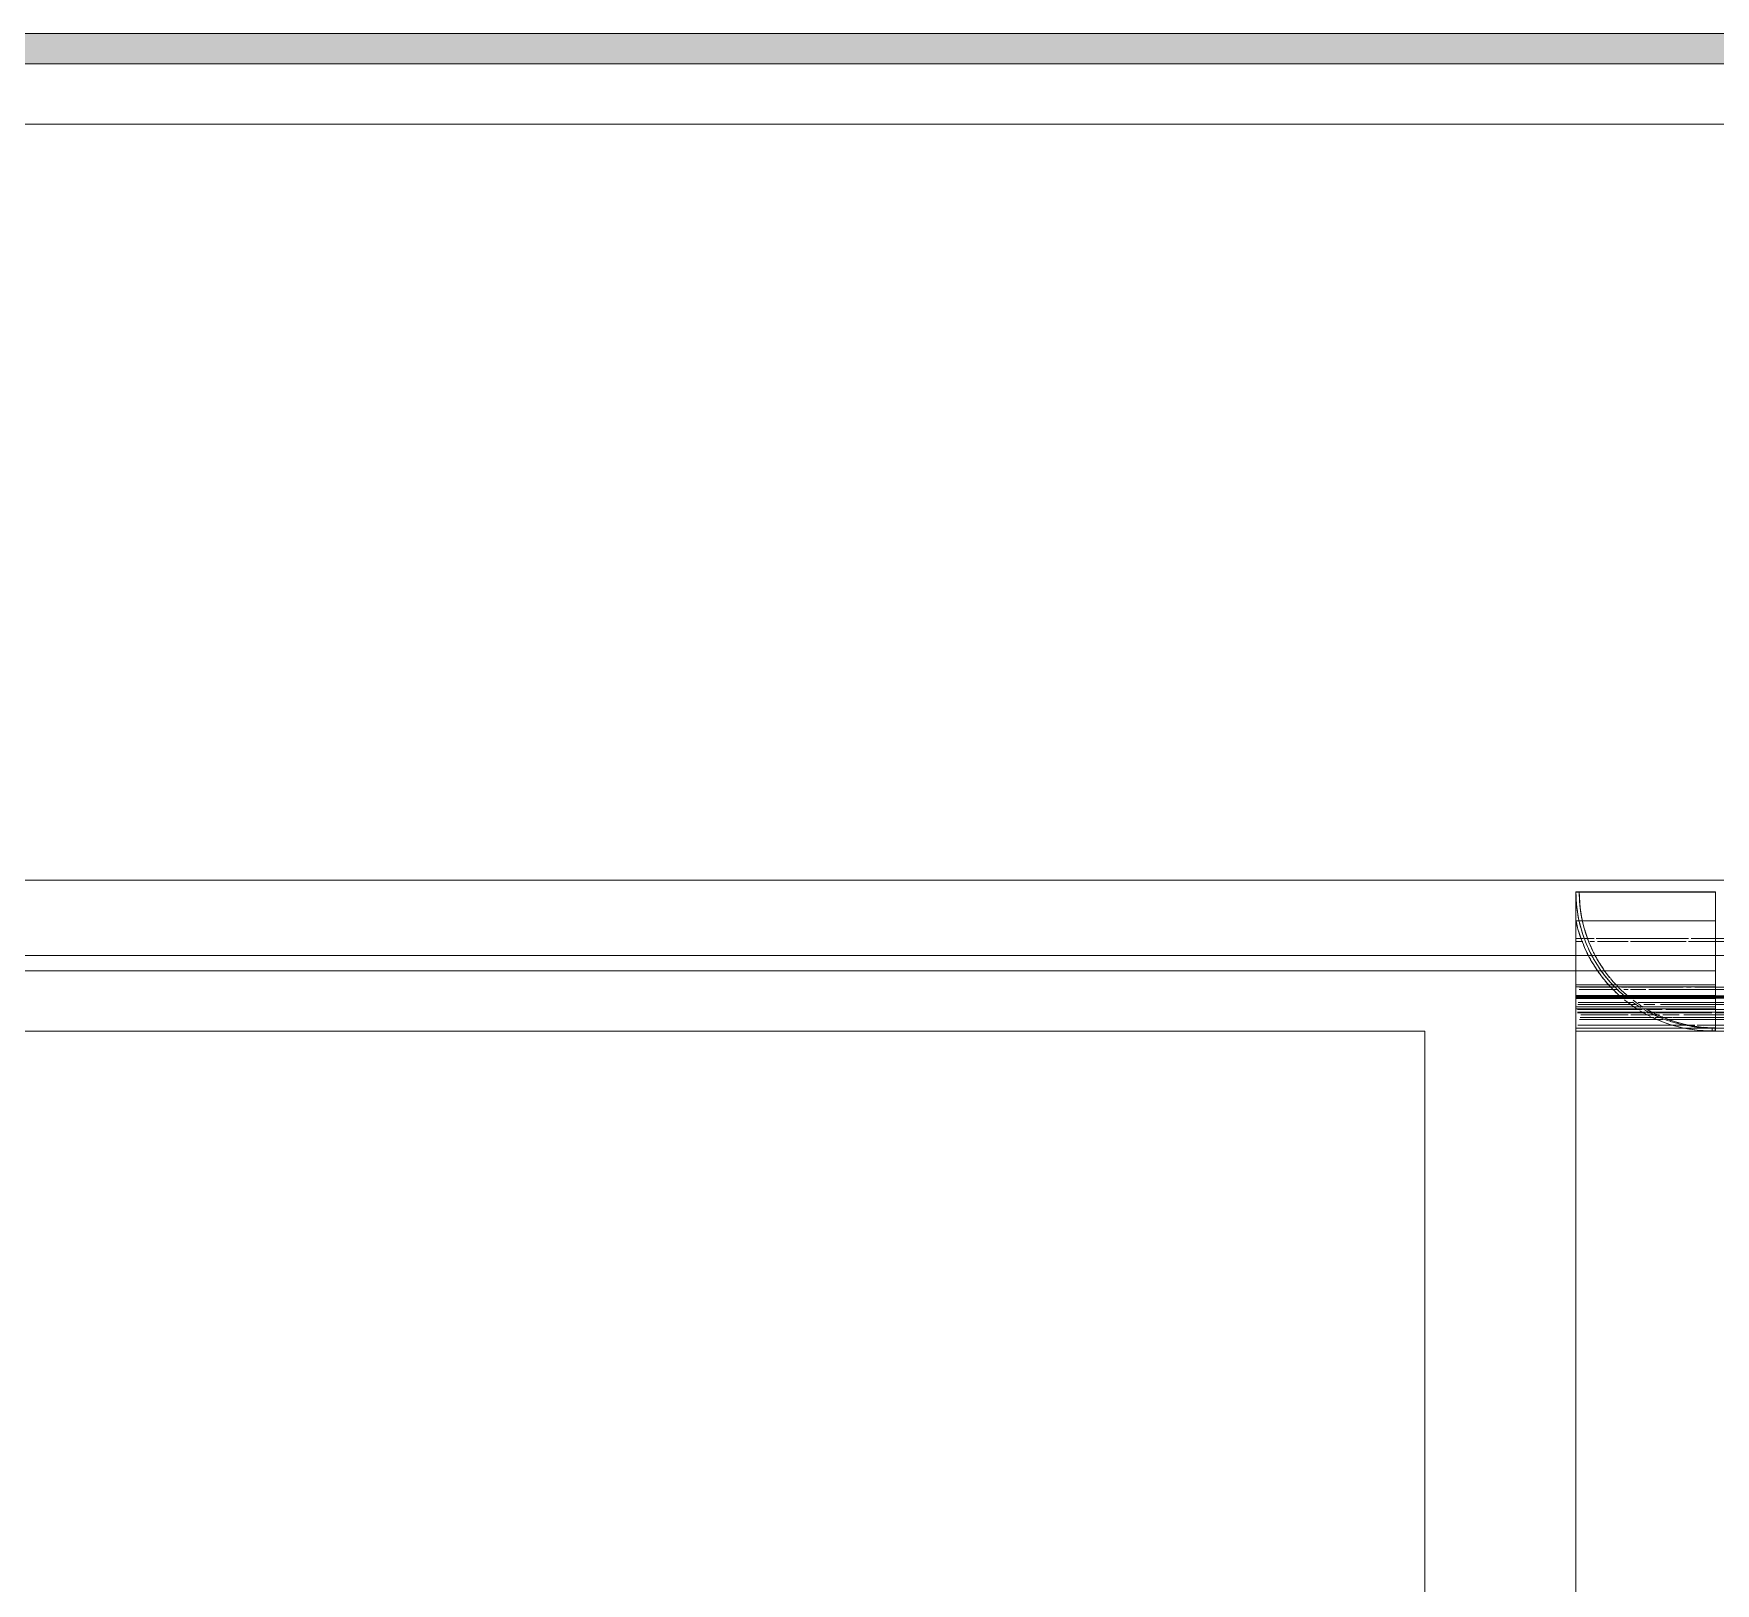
# Model space of a CAD drawing. Header units: millimetres. Extents: x -21807 to 26525, y -2564 to 60640.
# Drawn here: x -619 to -62, y 57934 to 58447 of the extents above; entities that cross this region are included whole.
import ezdxf

# ---------------------------------------------------------------- set-up
doc = ezdxf.new("R2010")
doc.units = ezdxf.units.MM
doc.linetypes.add('Grid Line', pattern=[22.225, 12.7, -3.175, 3.175, -3.175])
for name, color, linetype, lineweight in [('A-DETL-THIN', 7, 'Continuous', 9), ('A-GENM', 7, 'Continuous', 5), ('A-WALL', 7, 'Continuous', 9), ('A-WALL-PATT', 7, 'Continuous', 9), ('S-GRID', 7, 'Continuous', 9)]:
    doc.layers.add(name, color=color, linetype=linetype, lineweight=lineweight)
doc.layers.add('A-FLOR', color=7, linetype='Continuous', lineweight=9, true_color=0x007f00)

# ---------------------------------------------------------------- blocks, each defined once
blk = doc.blocks.new('AK-SGS-M3-A_rvt-1-MẶT BẰNG PHÂN VÙNG ÁP SUẤT')
at = {"layer": 'A-WALL-PATT', "true_color": 0xeaeaea, "transparency": 33554534}
h = blk.add_hatch(color=254, dxfattribs=at)
h.paths.add_polyline_path([(-20048.59, 58416.94), (-19998.59, 58416.94), (-19998.59, 58436.94), (-17584.14, 58436.94), (-17584.14, 58446.94), (-20048.59, 58446.94), (-20048.59, 58436.94)])
h.paths.add_polyline_path([(15212.06, 58436.94), (15290.96, 58436.94), (15290.96, 58446.94), (15212.06, 58446.94)])
h.paths.add_polyline_path([(14291.06, 58436.94), (14291.06, 58446.94), (14212.16, 58446.94), (14212.16, 58436.94), (14273.33, 58436.94)])
h.paths.add_polyline_path([(13291.16, 58436.94), (13291.16, 58446.94), (8511.66, 58446.94), (8511.66, 58436.94), (13052.34, 58436.94)])
h.paths.add_polyline_path([(-16663.14, 58436.94), (-16584.24, 58436.94), (-16584.24, 58446.94), (-16663.14, 58446.94)])
h.paths.add_polyline_path([(-15663.24, 58436.94), (-15584.34, 58436.94), (-15584.34, 58446.94), (-15663.24, 58446.94)])
h.paths.add_polyline_path([(-14663.34, 58436.94), (-9809.14, 58436.94), (-9809.14, 58446.94), (-14663.34, 58446.94)])
h.paths.add_polyline_path([(7590.66, 58436.94), (7590.66, 58446.94), (7511.76, 58446.94), (7511.76, 58436.94), (7521.95, 58436.94)])
h.paths.add_polyline_path([(6590.76, 58436.94), (6590.76, 58446.94), (6511.86, 58446.94), (6511.86, 58436.94), (6588.25, 58436.94)])
h.paths.add_polyline_path([(-8888.14, 58436.94), (-8809.24, 58436.94), (-8809.24, 58446.94), (-8888.14, 58446.94)])
h.paths.add_polyline_path([(5590.86, 58436.94), (5590.86, 58446.94), (-6888.34, 58446.94), (-6888.34, 58436.94), (5008.14, 58436.94)])
h.paths.add_polyline_path([(-7888.24, 58436.94), (-7809.34, 58436.94), (-7809.34, 58446.94), (-7888.24, 58446.94)])
at = {"layer": 'A-WALL', "color": 253, "lineweight": 13, "true_color": 0xaaaaaa}
for p, q in [((5590.86, 58446.94), (-6888.34, 58446.94)), ((-6888.34, 58416.94), (5590.86, 58416.94)), ((3042.8, 58166.94), (-4989.99, 58166.94))]:
    blk.add_line(p, q, dxfattribs=at)
at = {"layer": 'A-WALL', "color": 9, "lineweight": 13, "true_color": 0xc3c3c3}
for p, q in [((5590.86, 58446.94), (-6888.34, 58446.94)), ((-6888.34, 58436.94), (5590.86, 58436.94)), ((-6888.34, 58416.94), (5590.86, 58416.94))]:
    blk.add_line(p, q, dxfattribs=at)
at = {"layer": 'A-WALL', "color": 254, "lineweight": 13, "true_color": 0xd8d8d8}
blk.add_line((5590.86, 58436.94), (-6888.34, 58436.94), dxfattribs=at)
at = {"layer": 'A-WALL', "color": 254, "lineweight": 13, "true_color": 0xe0e0e0}
for p, q in [((3042.8, 58166.94), (-4989.99, 58166.94)), ((-108.59, 58136.94), (-4833.59, 58136.94)), ((-4348.59, 58116.94), (-158.59, 58116.94)), ((-158.59, 58116.94), (-158.59, 57436.94)), ((-108.59, 57566.94), (-108.59, 58116.94))]:
    blk.add_line(p, q, dxfattribs=at)
at = {"layer": 'A-WALL', "color": 7, "lineweight": 13, "true_color": 0xececec}
for p, q in [((-4833.59, 58136.94), (-108.59, 58136.94)), ((-108.59, 58116.94), (-62.49, 58116.94))]:
    blk.add_line(p, q, dxfattribs=at)
at = {"layer": 'A-WALL', "color": 7, "lineweight": 13, "true_color": 0xf6f6f6}
for p, q in [((-108.59, 58136.94), (-100.88, 58136.94)), ((-97.01, 58136.94), (-91.31, 58136.94)), ((-90.96, 58136.94), (-62.49, 58136.94))]:
    blk.add_line(p, q, dxfattribs=at)
at = {"layer": 'A-WALL', "color": 7, "lineweight": 13, "true_color": 0xededed}
for p, q in [((-100.88, 58136.94), (-108.59, 58136.94)), ((-62.49, 58136.94), (-98.96, 58136.94))]:
    blk.add_line(p, q, dxfattribs=at)
at = {"layer": 'A-WALL', "color": 7, "lineweight": 13, "true_color": 0xf7f7f7}
blk.add_line((-100.88, 58136.94), (-98.96, 58136.94), dxfattribs=at)
at = {"layer": 'A-WALL', "color": 7, "lineweight": 13, "true_color": 0xf0f0f0}
blk.add_line((-98.96, 58136.94), (-100.88, 58136.94), dxfattribs=at)
at = {"layer": 'A-WALL', "color": 254, "lineweight": 13, "true_color": 0xcccccc}
for p, q in [((-4348.59, 58116.94), (-158.59, 58116.94)), ((-158.59, 58116.94), (-158.59, 57436.94)), ((-108.59, 57566.94), (-108.59, 58116.94))]:
    blk.add_line(p, q, dxfattribs=at)
at = {"layer": 'A-WALL', "color": 7, "lineweight": 13, "true_color": 0xf4f4f4}
blk.add_line((-108.59, 58116.94), (-62.49, 58116.94), dxfattribs=at)
at = {"layer": 'A-WALL', "color": 254, "lineweight": 13, "true_color": 0xe6e6e6}
blk.add_line((-62.49, 58116.94), (639.81, 58116.94), dxfattribs=at)
at = {"layer": 'A-WALL', "color": 7, "lineweight": 13, "true_color": 0xf2f2f2}
blk.add_line((-62.49, 58116.94), (639.81, 58116.94), dxfattribs=at)
blk = doc.blocks.new('AK_BoGocTrong - Thanh nhôm C có chân-1899552-MẶT BẰNG PHÂN VÙNG ÁP SUẤT')
at = {"layer": 'A-GENM', "color": 7, "true_color": 0xececec}
for p, q in [((0, -713.88), (0, -704.2)), ((0, -723.34), (0, -714.1)), ((0, -731.89), (0, -723.48)), ((0, -739.03), (0, -732.72)), ((0, -744.4), (0, -739.1)), ((0, -747.74), (0, -744.44)), ((11.65, -750), (9.58, -750)), ((16.02, -750), (12.54, -750)), ((21.08, -750), (17.47, -750))]:
    blk.add_line(p, q, dxfattribs=at)
at = {"layer": 'A-GENM', "color": 7, "true_color": 0xeeeeee}
for p, q in [((9.54, -703.9), (9.54, -708.43)), ((9.54, -709.3), (9.54, -711.18)), ((9.54, -712.65), (9.54, -734.07)), ((9.54, -734.44), (9.54, -744.38)), ((0, -750), (9.44, -750)), ((9.54, -745.23), (9.54, -747.42)), ((9.54, -747.82), (9.54, -749.95))]:
    blk.add_line(p, q, dxfattribs=at)
at = {"layer": 'A-GENM', "color": 7, "true_color": 0xf3f3f3}
for p, q in [((30.61, -703.9), (30.61, -711.86)), ((31.35, -703.9), (31.35, -710.75)), ((35.15, -704.16), (35.15, -719.25)), ((38.61, -712.48), (38.61, -703.9)), ((45, -705), (45, -708.9)), ((45, -705), (45, -708.9)), ((30.61, -712.3), (30.61, -732.72)), ((31.35, -713.37), (31.35, -732.72)), ((38.61, -720.93), (38.61, -712.65)), ((35.15, -720.2), (35.15, -731.22)), ((38.61, -725.32), (38.61, -721.78)), ((38.61, -749.44), (38.61, -728.42)), ((30.61, -733.81), (30.61, -735.76)), ((31.35, -732.94), (31.35, -735.02)), ((35.15, -732.72), (35.15, -749.17)), ((30.61, -738.16), (30.61, -748.82)), ((31.35, -737.2), (31.35, -748.88)), ((22.5, -750), (21.08, -750)), ((26.22, -750), (22.5, -750)), ((31.35, -750), (30.61, -750)), ((34.17, -750), (31.82, -750)), ((32.03, -750), (34.31, -750)), ((35.15, -750), (34.83, -750)), ((37.91, -750), (35.74, -750)), ((35.74, -750), (38.14, -750))]:
    blk.add_line(p, q, dxfattribs=at)
at = {"layer": 'A-GENM', "color": 7, "true_color": 0xf4f4f4}
for p, q in [((34.17, -718.9), (34.17, -703.9)), ((34.5, -704.97), (34.5, -719.55)), ((34.85, -704.31), (34.85, -718.82)), ((37.91, -703.9), (37.91, -722.58)), ((34.17, -729.47), (34.17, -721.26)), ((34.5, -719.98), (34.5, -728.88)), ((34.85, -719.94), (34.85, -728.24)), ((37.91, -722.74), (37.91, -727.09)), ((34.17, -732.21), (34.17, -729.78)), ((34.17, -749.1), (34.17, -733.9)), ((34.5, -729.54), (34.5, -731.88)), ((34.5, -733.5), (34.5, -749.12)), ((34.85, -729.28), (34.85, -731.52)), ((34.85, -733.06), (34.85, -749.15)), ((37.91, -729.29), (37.91, -749.38)), ((30.61, -736.57), (30.61, -738.16)), ((21.09, -750), (26.12, -750)), ((31.82, -750), (34.17, -750)), ((34.17, -750), (34.85, -750)), ((34.83, -750), (34.5, -750)), ((35.74, -750), (37.91, -750)), ((37.91, -750), (38.61, -750)), ((44.82, -750), (46, -750))]:
    blk.add_line(p, q, dxfattribs=at)
at = {"layer": 'A-GENM', "color": 7, "true_color": 0xf2f2f2}
for p, q in [((45, -708.9), (45, -705)), ((46, -703.9), (46, -750)), ((46, -703.9), (46, -750)), ((45, -708.9), (45, -750)), ((45, -708.9), (45, -750)), ((26.12, -750), (28.31, -750)), ((28.31, -750), (30.79, -750)), ((34.43, -750), (31.82, -750)), ((38.06, -750), (36.04, -750)), ((39.22, -750), (41.34, -750)), ((41.34, -750), (44.82, -750)), ((46, -750), (45, -750)), ((45, -750), (46, -750))]:
    blk.add_line(p, q, dxfattribs=at)
at = {"layer": 'A-GENM', "color": 7, "true_color": 0xf0f0f0}
for p, q in [((46, -703.9), (46, -750)), ((45, -750), (45, -708.9)), ((30.72, -750), (26.22, -750)), ((43.47, -750), (38.97, -750)), ((44.98, -750), (43.47, -750)), ((46, -750), (45, -750))]:
    blk.add_line(p, q, dxfattribs=at)
at = {"layer": 'A-GENM', "color": 7, "true_color": 0xededed}
for p, q in [((9.48, -750), (0, -750)), ((9.54, -750), (11.71, -750)), ((12.58, -750), (15.97, -750)), ((17.38, -750), (21.09, -750))]:
    blk.add_line(p, q, dxfattribs=at)
blk = doc.blocks.new('AK_BoGocTrongTran - Thanh nhôm C có chân-1899555-MẶT BẰNG PHÂN VÙNG ÁP SUẤT')
at = {"layer": 'A-GENM', "color": 254, "true_color": 0xcccccc}
blk.add_line((46, -703.9), (46, 0), dxfattribs=at)
at = {"layer": 'A-GENM', "color": 9, "true_color": 0xc6c6c6}
for p, q in [((0, -703.9), (0, -750)), ((9.54, -750), (9.54, -703.9)), ((9.54, -750), (0, -750)), ((9.54, -750), (21.09, -750))]:
    blk.add_line(p, q, dxfattribs=at)
at = {"layer": 'A-GENM', "color": 254, "true_color": 0xdcdcdc}
for p, q in [((30.61, -750), (30.61, -703.9)), ((34.17, -703.9), (34.17, -750)), ((34.85, -750), (34.85, -703.9)), ((37.91, -750), (37.91, -703.9)), ((38.61, -703.9), (38.61, -750)), ((46, -750), (46, -703.9)), ((46, -750), (46, -703.9)), ((46, -750), (46, -703.9)), ((21.09, -750), (28.31, -750)), ((28.31, -750), (30.6, -750)), ((34.17, -750), (30.61, -750)), ((34.85, -750), (34.17, -750)), ((37.91, -750), (34.85, -750)), ((38.61, -750), (37.91, -750)), ((38.86, -750), (46, -750))]:
    blk.add_line(p, q, dxfattribs=at)
at = {"layer": 'A-GENM', "color": 254, "true_color": 0xe6e6e6}
for p, q in [((31.35, -750), (31.35, -703.9)), ((34.5, -750), (34.5, -703.9)), ((35.15, -750), (35.15, -703.9)), ((45, -750), (45, -703.9)), ((45, -750), (45, -703.9)), ((29.85, -750), (21.08, -750)), ((31.35, -750), (30.61, -750)), ((30.79, -750), (34.31, -750)), ((31.35, -750), (34.17, -750)), ((35.15, -750), (34.83, -750)), ((35.15, -750), (37.91, -750)), ((35.74, -750), (38.14, -750)), ((44.98, -750), (38.97, -750)), ((45, -750), (46, -750)), ((46, -750), (45, -750))]:
    blk.add_line(p, q, dxfattribs=at)
at = {"layer": 'A-GENM', "color": 7, "true_color": 0xececec}
for p, q in [((45, -703.9), (45, -750)), ((46, -750), (46, -703.9)), ((34.43, -750), (31.82, -750)), ((34.83, -750), (34.5, -750)), ((38.06, -750), (36.04, -750)), ((45, -750), (46, -750))]:
    blk.add_line(p, q, dxfattribs=at)
at = {"layer": 'A-GENM', "color": 254, "true_color": 0xd6d6d6}
for p, q in [((11.65, -750), (0, -750)), ((21.08, -750), (11.65, -750))]:
    blk.add_line(p, q, dxfattribs=at)
blk = doc.blocks.new('AK_NepV - AK_NepV-1899554-MẶT BẰNG PHÂN VÙNG ÁP SUẤT')
at = {"layer": 'A-GENM', "color": 254, "true_color": 0xeaeaea}
for p, q in [((-29.7, 747.9), (-29.7, 46.1)), ((-28.7, 747.9), (-28.7, 46.1))]:
    blk.add_line(p, q, dxfattribs=at)
at = {"layer": 'A-GENM', "color": 7, "true_color": 0xf3f3f3}
for p, q in [((-13.62, 747.9), (-13.62, 46.1)), ((0, 728), (0, 46.1)), ((-1, 41.64), (-1, 40.04)), ((-1, 39.26), (-1, 37.25)), ((-2.83, 34.82), (-2.83, 29.96)), ((-5.29, 25.63), (-5.29, 23.33)), ((-4.47, 27.6), (-4.47, 24.13))]:
    blk.add_line(p, q, dxfattribs=at)
at = {"layer": 'A-GENM', "color": 7, "true_color": 0xf7f7f7}
for p, q in [((-12.8, 747.9), (-12.8, 46.1)), ((-10.69, 747.9), (-10.69, 46.1)), ((-9.9, 747.9), (-9.9, 46.1)), ((-8.49, 747.9), (-8.49, 46.1)), ((0, 46.1), (0, 728)), ((-9.9, 46.1), (-9.9, 31.94)), ((0, 41.68), (0, 45)), ((0, 14.03), (0, 41.1)), ((-9.9, 29.85), (-9.9, 18.73)), ((-5.04, 26.24), (-5.04, 23.57)), ((-5.04, 23.25), (-5.04, 0.46)), ((-10.31, 16.74), (-10.31, 3.42)), ((0, 1), (0, 13.08)), ((-13.18, 0), (-10.83, 0)), ((-9.9, 3.29), (-9.9, 0.83))]:
    blk.add_line(p, q, dxfattribs=at)
at = {"layer": 'A-GENM', "color": 7, "true_color": 0xf4f4f4}
for p, q in [((-10.39, 747.9), (-10.39, 46.1)), ((-5.04, 747.9), (-5.04, 46.1)), ((-3.54, 747.9), (-3.54, 46.1)), ((-1, 747.9), (-1, 46.1)), ((-13.62, 46.1), (-13.62, 39.31)), ((-10.39, 45.23), (-10.39, 21.32)), ((-7.78, 46.1), (-7.78, 28.01)), ((0, 45), (0, 41.68)), ((0, 41.1), (0, 14.03)), ((-13.62, 38.05), (-13.62, 36.57)), ((-13.62, 35.41), (-13.62, 17.28)), ((-7.78, 26.03), (-7.78, 22.42)), ((-13.62, 17.09), (-13.62, 15.01)), ((-10.39, 20.54), (-10.39, 18.23)), ((-7.78, 19.87), (-7.78, 0.67)), ((-13.62, 12.83), (-13.62, 1.12)), ((-10.39, 16.64), (-10.39, 0.87)), ((0, 13.08), (0, 1)), ((-19, 0), (-24, 0)), ((-10.83, 0), (-13.18, 0)), ((-7.78, 0), (-9.26, 0))]:
    blk.add_line(p, q, dxfattribs=at)
at = {"layer": 'A-GENM', "color": 7, "true_color": 0xf2f2f2}
for p, q in [((-7.78, 747.9), (-7.78, 46.1)), ((-6.15, 46.1), (-6.15, 29.69)), ((-5.29, 46.1), (-5.29, 25.64)), ((-4.47, 46.1), (-4.47, 35.65)), ((-2.83, 46.1), (-2.83, 34.86)), ((-1, 46.1), (-1, 41.64)), ((-4.47, 34.11), (-4.47, 28.69)), ((-1, 36.77), (-1, 0.6)), ((-6.15, 28.52), (-6.15, 23.6)), ((-2.83, 28.86), (-2.83, 1.16)), ((-5.29, 22.94), (-5.29, 0.48)), ((-4.47, 24.13), (-4.47, 18.11)), ((-6.15, 21.87), (-6.15, 0.55)), ((-4.47, 17.28), (-4.47, 1.65)), ((-14.39, 0), (-19, 0)), ((-5.29, 0), (-6.15, 0)), ((-4.47, 0), (-5.29, 0)), ((-1.53, 0), (-2.83, 0)), ((0, 0), (-1, 0))]:
    blk.add_line(p, q, dxfattribs=at)
at = {"layer": 'A-GENM', "color": 7, "true_color": 0xededed}
for p, q in [((-6.15, 747.9), (-6.15, 46.1)), ((-5.29, 747.9), (-5.29, 46.1)), ((-4.47, 747.9), (-4.47, 46.1)), ((-2.83, 747.9), (-2.83, 46.1)), ((-1, 747.9), (-1, 46.1)), ((-29.7, 46.1), (-29.7, 38.08)), ((-28.7, 46.1), (-28.7, 37.24)), ((-29.7, 37.18), (-29.7, 6.68)), ((-28.7, 36.49), (-28.7, 18.04)), ((-28.7, 17.28), (-28.7, 7.1)), ((-29.7, 6.03), (-29.7, 4.19)), ((-28.7, 6.18), (-28.7, 4.6)), ((-29.7, 2.35), (-29.7, 0)), ((-28.7, 0), (-29.7, 0)), ((-28.7, 2.27), (-28.7, 0)), ((-24, 0), (-27.68, 0))]:
    blk.add_line(p, q, dxfattribs=at)
at = {"layer": 'A-GENM', "color": 7, "true_color": 0xf6f6f6}
for p, q in [((-10.31, 448.22), (-10.31, 46.1)), ((-12.8, 46.1), (-12.8, 24.11)), ((-10.69, 46.1), (-10.69, 30.82)), ((-10.31, 45.38), (-10.31, 30.66)), ((-8.49, 46.1), (-8.49, 20.53)), ((-5.04, 44.98), (-5.04, 26.58)), ((-3.54, 46.1), (-3.54, 32.18)), ((-1, 46.1), (-1, 41.64)), ((-1, 41.64), (-1, 40.04)), ((-1, 39.26), (-1, 37.25)), ((-1, 36.77), (-1, 0.6)), ((-10.69, 29.29), (-10.69, 20.78)), ((-10.31, 30.2), (-10.31, 21.46)), ((-3.54, 31.96), (-3.54, 26.06)), ((-12.8, 23.13), (-12.8, 18.05)), ((-3.54, 25.8), (-3.54, 1.37)), ((-12.8, 17.28), (-12.8, 15.83)), ((-10.69, 20.32), (-10.69, 17.94)), ((-10.31, 20.6), (-10.31, 18.31)), ((-12.8, 13.8), (-12.8, 1.06)), ((-10.69, 16.27), (-10.69, 0.89)), ((-24, 0), (-19, 0)), ((-19, 0), (-14.39, 0)), ((-13.62, 0), (-12.8, 0)), ((-10.83, 0), (-13.18, 0)), ((-12.8, 0), (-10.83, 0)), ((-10.31, 3.42), (-10.31, 0.86)), ((-8.49, 2.87), (-8.49, 0.72)), ((-5.04, 0), (-4.47, 0)), ((-2.83, 0), (-1.53, 0))]:
    blk.add_line(p, q, dxfattribs=at)
at = {"layer": 'A-GENM', "color": 7, "true_color": 0xf8f8f8}
for p, q in [((-9.9, 17.25), (-9.9, 3.29)), ((-8.49, 18.99), (-8.49, 2.87))]:
    blk.add_line(p, q, dxfattribs=at)
at = {"layer": 'A-GENM', "color": 7, "true_color": 0xeeeeee}
blk.add_line((-29.7, 4.13), (-29.7, 2.73), dxfattribs=at)
at = {"layer": 'A-GENM', "color": 7, "true_color": 0xf1f1f1}
blk.add_line((-27.68, 0), (-24, 0), dxfattribs=at)
blk = doc.blocks.new('AK_Phụ kiện Panel_Thanh phào C_J - Thanh nhôm C có chân_bo_-V92-MẶT BẰNG PHÂN VÙNG ÁP SUẤT')
at = {"layer": 'A-GENM', "color": 254, "true_color": 0xd6d6d6}
blk.add_line((-108.59, 58162.94), (-108.59, 58153.5), dxfattribs=at)
at = {"layer": 'A-GENM', "color": 7, "true_color": 0xeeeeee}
blk.add_line((-108.59, 58153.5), (-108.59, 58162.94), dxfattribs=at)
at = {"layer": 'A-GENM', "color": 7, "true_color": 0xececec}
for p, q in [((-63.59, 58117.04), (-63.59, 58118.04)), ((-63.59, 58118.04), (-63.59, 58117.04)), ((-62.59, 58117.04), (-62.59, 58118.04)), ((-63.59, 58117.04), (-62.59, 58117.04))]:
    blk.add_line(p, q, dxfattribs=at)
at = {"layer": 'A-GENM', "color": 7, "true_color": 0xf4f4f4}
for p, q in [((-63.59, 58118.04), (-63.59, 58117.04)), ((-63.59, 58117.04), (-63.59, 58118.04)), ((-62.59, 58118.04), (-62.59, 58117.04)), ((-62.59, 58117.04), (-63.59, 58117.04))]:
    blk.add_line(p, q, dxfattribs=at)
at = {"layer": 'A-GENM', "color": 254, "true_color": 0xe6e6e6}
blk.add_line((-62.59, 58118.04), (-63.59, 58118.04), dxfattribs=at)
at = {"layer": 'A-GENM', "color": 7, "true_color": 0xf6f6f6}
blk.add_line((-63.59, 58118.04), (-62.59, 58118.04), dxfattribs=at)
at = {"layer": 'A-GENM', "color": 7, "true_color": 0xeeeeee}
for start, end in [(180.1288, 195), (196.3075, 200.188)]:
    blk.add_arc((-63.59, 58163.04), 45, start, end, dxfattribs=at)
at = {"layer": 'A-GENM', "color": 254, "true_color": 0xd6d6d6}
for radius, start, end in [(45, 180.1333, 205.9371), (46, 192.1073, 205.7186), (46, 205.803, 207.9906), (45, 206.0286, 208.1333)]:
    blk.add_arc((-63.59, 58163.04), radius, start, end, dxfattribs=at)
at = {"layer": 'A-GENM', "color": 7, "true_color": 0xededed}
for start, end in [(192.1003, 194.8589), (195.9935, 199.6823)]:
    blk.add_arc((-63.59, 58163.04), 46, start, end, dxfattribs=at)
at = {"layer": 'A-GENM', "color": 7, "true_color": 0xf1f1f1}
for start, end in [(202.3139, 204.974), (205.1203, 207.4306)]:
    blk.add_arc((-63.59, 58163.04), 46, start, end, dxfattribs=at)
at = {"layer": 'A-GENM', "color": 7, "true_color": 0xf2f2f2}
for start, end in [(202.9396, 205.7966), (205.8834, 208.0651)]:
    blk.add_arc((-63.59, 58163.04), 45, start, end, dxfattribs=at)
at = {"layer": 'A-GENM', "color": 7, "true_color": 0xf6f6f6}
for radius, start, end in [(46, 207.4306, 209.5159), (46, 209.626, 214.7486), (46, 214.7486, 217.974), (45, 215.7941, 219.308), (46, 218.1541, 222.1843), (45, 219.5076, 223.2151), (46, 244.8253, 251.6241), (45, 248.6529, 251.0123), (45, 251.5611, 253.8184), (46, 254.3032, 256.7707), (45, 258.3915, 266.6442), (45, 267.2722, 269.2182)]:
    blk.add_arc((-63.59, 58163.04), radius, start, end, dxfattribs=at)
at = {"layer": 'A-GENM', "color": 254, "true_color": 0xe6e6e6}
for radius, start, end in [(46, 207.9906, 217.9743), (45, 208.1333, 210), (45, 210, 220.5047), (46, 218.1787, 222.7759), (45, 220.7593, 224.9549), (46, 238.746, 243.8208), (45, 240, 251.143), (46, 244.5478, 262.9474), (45, 252.2895, 268.588)]:
    blk.add_arc((-63.59, 58163.04), radius, start, end, dxfattribs=at)
at = {"layer": 'A-GENM', "color": 7, "true_color": 0xf7f7f7}
for radius, start, end in [(45, 208.0651, 209.9469), (45, 211.6555, 215.7941), (46, 225.9687, 228.4035), (45, 226.0018, 230.1302)]:
    blk.add_arc((-63.59, 58163.04), radius, start, end, dxfattribs=at)
at = {"layer": 'A-GENM', "color": 7, "true_color": 0xececec}
for radius, start, end in [(46, 222.7759, 229.87), (45, 224.9549, 230.4866), (46, 233.0135, 237.3349), (45, 234.2985, 238.2426), (46, 264.9756, 270)]:
    blk.add_arc((-63.59, 58163.04), radius, start, end, dxfattribs=at)
at = {"layer": 'A-GENM', "color": 7, "true_color": 0xfafafa}
for radius, start, end in [(46, 230.9844, 232.8129), (45, 243.6448, 245.5315)]:
    blk.add_arc((-63.59, 58163.04), radius, start, end, dxfattribs=at)
at = {"layer": 'A-GENM', "color": 7, "true_color": 0xf9f9f9}
blk.add_arc((-63.59, 58163.04), 45, 240.6411, 242.8071, dxfattribs=at)
at = {"layer": 'A-GENM', "color": 7, "true_color": 0xf8f8f8}
blk.add_arc((-63.59, 58163.04), 45, 245.5315, 247.544, dxfattribs=at)
at = {"layer": 'A-GENM', "color": 7, "true_color": 0xf4f4f4}
blk.add_arc((-63.59, 58163.04), 46, 260.0801, 270, dxfattribs=at)
blk = doc.blocks.new('AK_MiengBoGocTrong - AK_MiengBoGocTrong-V93-MẶT BẰNG PHÂN VÙNG ÁP SUẤT')
at = {"layer": 'A-GENM', "color": 9, "true_color": 0xc6c6c6}
for p, q in [((-46.1, 0), (-45, 0)), ((-45, 0), (0, 0)), ((0, 0), (0, -19.52))]:
    blk.add_line(p, q, dxfattribs=at)
at = {"layer": 'A-GENM', "color": 253, "true_color": 0xaaaaaa}
for p, q in [((0, 0), (-46.1, 0)), ((-46.1, 0), (-46.1, -21.1)), ((0, -21.1), (0, 0))]:
    blk.add_line(p, q, dxfattribs=at)
at = {"layer": 'A-GENM', "color": 254, "true_color": 0xd6d6d6}
for p, q in [((-46.1, -21.1), (-46.1, -0.1)), ((0, -19.53), (0, -21.19))]:
    blk.add_line(p, q, dxfattribs=at)
at = {"layer": 'A-GENM', "color": 254, "true_color": 0xe6e6e6}
for p, q in [((-46.1, -30.71), (-46.1, -21.1)), ((0, -21.19), (0, -27.88)), ((0, -28.45), (0, -30.58)), ((-46.1, -44.92), (-46.1, -38.71)), ((0, -38.93), (0, -40.54)), ((0, -41.65), (0, -45)), ((0, -45), (0, -46.1))]:
    blk.add_line(p, q, dxfattribs=at)
at = {"layer": 'A-GENM', "color": 254, "true_color": 0xcccccc}
for p, q in [((-46.1, -21.1), (-46.1, -46.1)), ((0, -46.1), (0, -21.1)), ((-46.1, -46.1), (0, -46.1))]:
    blk.add_line(p, q, dxfattribs=at)
at = {"layer": 'A-GENM', "color": 7, "true_color": 0xececec}
for p, q in [((-46.1, -34.27), (-46.1, -30.71)), ((0, -30.9), (0, -34.36)), ((-46.1, -38.01), (-46.1, -35.84)), ((0, -35.95), (0, -38.25))]:
    blk.add_line(p, q, dxfattribs=at)
at = {"layer": 'A-GENM', "color": 254, "true_color": 0xdcdcdc}
blk.add_line((0, -46.1), (-46.1, -46.1), dxfattribs=at)
at = {"layer": 'A-GENM', "color": 254, "true_color": 0xd6d6d6}
for start, end in [(180.1288, 195), (195, 205.7767), (205.8834, 208.0651)]:
    blk.add_arc((0, 0), 45, start, end, dxfattribs=at)
at = {"layer": 'A-GENM', "color": 254, "true_color": 0xe6e6e6}
for start, end in [(208.0651, 210), (210, 219.2872), (219.5076, 223.2151), (240, 247.5171), (248.2406, 269.2182)]:
    blk.add_arc((0, 0), 45, start, end, dxfattribs=at)
at = {"layer": 'A-GENM', "color": 7, "true_color": 0xececec}
for start, end in [(225, 229.8229), (233.4341, 237.9761)]:
    blk.add_arc((0, 0), 45, start, end, dxfattribs=at)
blk = doc.blocks.new('AK_MiengBoGocTrong - AK_MiengBoGocTrong-V94-MẶT BẰNG PHÂN VÙNG ÁP SUẤT')
at = {"layer": 'A-GENM', "color": 7, "true_color": 0xf2f2f2}
for p, q in [((-46.1, 46.1), (0, 46.1)), ((0, 46.1), (0, 45)), ((-31.35, 32.28), (-30.04, 33.51)), ((-30.04, 33.51), (-28.82, 34.55)), ((-27.21, 35.84), (-25.81, 36.86)), ((0, 38.25), (0, 35.95)), ((-32.62, 31), (-31.35, 32.28)), ((-46.1, 21.1), (-46.1, 26.1)), ((0, 26.22), (0, 21.19))]:
    blk.add_line(p, q, dxfattribs=at)
at = {"layer": 'A-GENM', "color": 7, "true_color": 0xf4f4f4}
blk.add_line((0, 46.1), (-46.1, 46.1), dxfattribs=at)
at = {"layer": 'A-GENM', "color": 7, "true_color": 0xededed}
for p, q in [((-46.1, 38.71), (-46.1, 44.92)), ((-0.49, 45), (0, 45)), ((0, 45), (0, 41.65)), ((-22.78, 38.81), (-21.47, 39.54)), ((0, 40.54), (0, 38.93)), ((-46.1, 26.1), (-46.1, 30.71)), ((-46.1, 15.4), (-46.1, 12.6)), ((-46.1, 11.75), (-46.1, 9.64)), ((0, 12.36), (0, 15.4)), ((0, 0.1), (0, 9.64))]:
    blk.add_line(p, q, dxfattribs=at)
at = {"layer": 'A-GENM', "color": 7, "true_color": 0xf0f0f0}
for p, q in [((-4.08, 44.81), (-2.59, 44.92)), ((-16.31, 41.94), (-14.68, 42.54)), ((-46.1, 35.84), (-46.1, 38.01)), ((-46.1, 30.71), (-46.1, 34.27)), ((0, 34.36), (0, 28.45)), ((-36.09, 26.87), (-35.01, 28.28)), ((0, 27.88), (0, 26.22))]:
    blk.add_line(p, q, dxfattribs=at)
at = {"layer": 'A-GENM', "color": 7, "true_color": 0xf6f6f6}
for p, q in [((-46.1, 43.57), (-46.1, 42.27)), ((-46.1, 30.71), (-46.1, 26.1)), ((0, 28.41), (0, 30.71)), ((0, 26.1), (0, 27.86)), ((-46.1, 26.1), (-46.1, 21.1)), ((0, 22.6), (0, 26.1))]:
    blk.add_line(p, q, dxfattribs=at)
at = {"layer": 'A-GENM', "color": 7, "true_color": 0xf7f7f7}
for p, q in [((-46.1, 34.27), (-46.1, 31.92)), ((0, 31.92), (0, 34.27))]:
    blk.add_line(p, q, dxfattribs=at)
at = {"layer": 'A-GENM', "color": 7, "true_color": 0xf3f3f3}
blk.add_line((-28.82, 34.55), (-28.67, 34.68), dxfattribs=at)
at = {"layer": 'A-GENM', "color": 254, "true_color": 0xeaeaea}
for p, q in [((-46.1, 17.42), (-46.1, 21.1)), ((-41.34, 17.77), (-40.71, 19.17)), ((-46.1, 12.6), (-46.1, 15.98)), ((-46.1, 9.64), (-46.1, 12.52)), ((0, 15.79), (0, 12.43)), ((0, 12.35), (0, 10.01)), ((-43.87, 0), (-28.82, 0)), ((-28.05, 0), (0, 0))]:
    blk.add_line(p, q, dxfattribs=at)
at = {"layer": 'A-GENM', "color": 7, "true_color": 0xf1f1f1}
for p, q in [((-46.1, 21.1), (-46.1, 17.42)), ((0, 19.52), (0, 21.1)), ((0, 17.11), (0, 18.91))]:
    blk.add_line(p, q, dxfattribs=at)
at = {"layer": 'A-GENM', "color": 7, "true_color": 0xececec}
for p, q in [((0, 21), (0, 19.53)), ((0, 18.94), (0, 17.19)), ((-43.71, 10.7), (-43.25, 12.44)), ((-46.1, 0.1), (-46.1, 9.54)), ((0, 9.65), (0, 0.1))]:
    blk.add_line(p, q, dxfattribs=at)
at = {"layer": 'A-GENM', "color": 7, "true_color": 0xeeeeee}
blk.add_line((-46.1, 9.54), (-46.1, 0.1), dxfattribs=at)
at = {"layer": 'A-GENM', "color": 254, "true_color": 0xe6e6e6}
for p, q in [((-45, 0), (-46.1, 0)), ((0, 0), (-45, 0))]:
    blk.add_line(p, q, dxfattribs=at)
at = {"layer": 'A-GENM', "color": 7, "true_color": 0xf0f0f0, "flags": 128}
for points in [[(-14.62, 42.56), (-12.9, 43.11), (-11.17, 43.59), (-9.42, 44), (-7.65, 44.35), (-5.87, 44.62)], [(-21.21, 39.69), (-19.61, 40.5), (-18.02, 41.23)]]:
    blk.add_lwpolyline(points, dxfattribs=at)
at = {"layer": 'A-GENM', "color": 7, "true_color": 0xf2f2f2, "flags": 128}
blk.add_lwpolyline([(-39.05, 22.36), (-38.13, 23.9), (-37.14, 25.41)], dxfattribs=at)
at = {"layer": 'A-GENM', "color": 7, "true_color": 0xececec, "flags": 128}
for points in [[(-43.2, 12.59), (-42.72, 14.16), (-42.12, 15.85)], [(-44.68, 5.39), (-44.43, 7.17), (-44.1, 8.94)]]:
    blk.add_lwpolyline(points, dxfattribs=at)
at = {"layer": 'A-GENM', "color": 254, "true_color": 0xeaeaea, "flags": 128}
blk.add_lwpolyline([(-45, 0.1), (-44.96, 1.8), (-44.86, 3.6), (-44.69, 5.27)], dxfattribs=at)
at = {"layer": 'A-GENM', "color": 7, "true_color": 0xf0f0f0}
for start, end in [(93.506, 105), (112.4829, 117.2149), (105, 111.7594), (122.0239, 126.5659), (136.7849, 140.4924)]:
    blk.add_arc((0, 0), 45, start, end, dxfattribs=at)
at = {"layer": 'A-GENM', "color": 7, "true_color": 0xededed}
for start, end in [(90.7818, 92.7761), (117.2149, 120)]:
    blk.add_arc((0, 0), 45, start, end, dxfattribs=at)
at = {"layer": 'A-GENM', "color": 7, "true_color": 0xf2f2f2}
for start, end in [(130.1771, 135), (150, 151.9349), (144.2059, 150)]:
    blk.add_arc((0, 0), 45, start, end, dxfattribs=at)
at = {"layer": 'A-GENM', "color": 254, "true_color": 0xeaeaea}
for start, end in [(154.2233, 157.0706), (151.9349, 154.1166), (169.6058, 179.8712)]:
    blk.add_arc((0, 0), 45, start, end, dxfattribs=at)
at = {"layer": 'A-GENM', "color": 7, "true_color": 0xececec}
for start, end in [(165, 169.6058), (160.3942, 163.7005)]:
    blk.add_arc((0, 0), 45, start, end, dxfattribs=at)
blk = doc.blocks.new('AK-SGS-M3-Hrvt_rvt-1-MẶT BẰNG PHÂN VÙNG ÁP SUẤT')
at = {"layer": 'A-FLOR', "color": 7, "true_color": 0xecf5ec}
blk.add_line((-4989.99, 58166.94), (14201.41, 58166.94), dxfattribs=at)
at = {"layer": 'A-FLOR', "color": 254, "true_color": 0xe0efe0}
blk.add_line((14201.41, 58166.94), (-4989.99, 58166.94), dxfattribs=at)
at = {"layer": 'A-GENM', "color": 253, "lineweight": 5, "true_color": 0xaaaaaa}
for name, p in [('AK_MiengBoGocTrong - AK_MiengBoGocTrong-V93-MẶT BẰNG PHÂN VÙNG ÁP SUẤT', (-62.49, 58163.04)), ('AK_Phụ kiện Panel_Thanh phào C_J - Thanh nhôm C có chân_bo_-V92-MẶT BẰNG PHÂN VÙNG ÁP SUẤT', (0, 0))]:
    blk.add_blockref(name, p, dxfattribs=at)
at = {"layer": 'A-GENM', "color": 253, "lineweight": 5, "true_color": 0xaaaaaa, "extrusion": (0, 0, -1), "rotation": 180}
blk.add_blockref('AK_MiengBoGocTrong - AK_MiengBoGocTrong-V94-MẶT BẰNG PHÂN VÙNG ÁP SUẤT', (62.49, 58163.04), dxfattribs=at)
at = {"layer": 'A-GENM', "color": 253, "lineweight": 5, "true_color": 0xaaaaaa}
for name, p, rotation in [('AK_BoGocTrong - Thanh nhôm C có chân-1899552-MẶT BẰNG PHÂN VÙNG ÁP SUẤT', (641.41, 58162.94), 269.9999999999995), ('AK_BoGocTrongTran - Thanh nhôm C có chân-1899555-MẶT BẰNG PHÂN VÙNG ÁP SUẤT', (641.41, 58162.94), 269.9999999999993), ('AK_NepV - AK_NepV-1899554-MẶT BẰNG PHÂN VÙNG ÁP SUẤT', (-108.59, 58117.94), 269.9999999999995)]:
    blk.add_blockref(name, p, dxfattribs=dict(at, rotation=rotation))

msp = doc.modelspace()

# ---------------------------------------------------------------- linework, layer by layer
at = {"layer": 'A-DETL-THIN'}
msp.add_line((3026.41, 58141.94), (-4883.59, 58141.94), dxfattribs=at)
at = {"layer": 'S-GRID', "linetype": 'Grid Line'}
msp.add_line((15901.41, 58436.94), (-21036.62, 58436.94), dxfattribs=at)

# ---------------------------------------------------------------- block references
at = {"lineweight": 5}
for name in ['AK-SGS-M3-A_rvt-1-MẶT BẰNG PHÂN VÙNG ÁP SUẤT', 'AK-SGS-M3-Hrvt_rvt-1-MẶT BẰNG PHÂN VÙNG ÁP SUẤT']:
    msp.add_blockref(name, (0, 0), dxfattribs=at)

doc.saveas('drawing.dxf')
